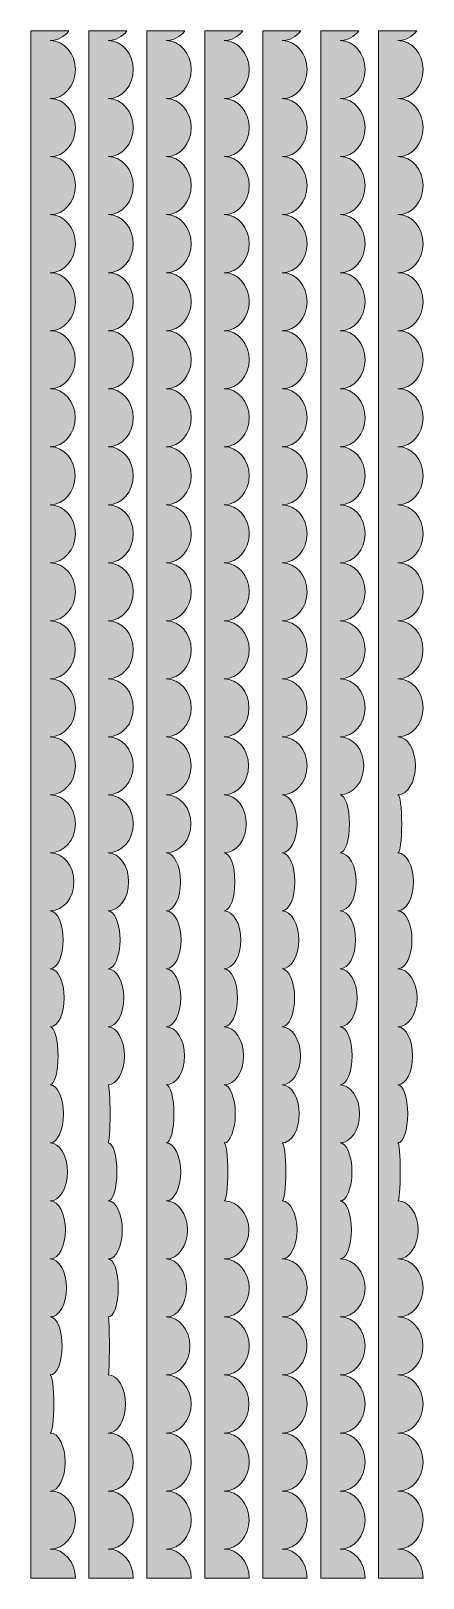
# Model space of a CAD drawing. Header units: inches. Extents: x 15 to 435, y 15 to 415.
# Drawn here: x 220 to 321.5, y 15 to 415 of the extents above; entities that cross this region are included whole.
import ezdxf

# ---------------------------------------------------------------- set-up
doc = ezdxf.new("R2010")
doc.units = ezdxf.units.IN
doc.header["$MEASUREMENT"] = 0
doc.layers.add('Layer 1', color=7, linetype='Continuous')

# ---------------------------------------------------------------- blocks, each defined once
blk = doc.blocks.new('block 2')
at = {"layer": 'Layer 1', "true_color": 0xf15f61}
h = blk.add_hatch(color=13, dxfattribs=at)
h.dxf.hatch_style = 2
edge = h.paths.add_edge_path()
edge.add_spline(control_points=[(229.84, 415), (229.84, 415), (220, 415), (220, 415), (220, 415), (220, 15), (220, 15), (220, 15), (231.5, 15), (231.5, 15), (231.5, 19.14), (228.59, 22.5), (225, 22.5), (228.59, 22.5), (231.5, 25.86), (231.5, 30), (231.5, 34.14), (228.59, 37.5), (225, 37.5), (227.14, 37.5), (228.88, 40.86), (228.88, 45), (228.88, 49.14), (227.14, 52.5), (225, 52.5), (225.52, 52.5), (225.94, 55.86), (225.94, 60), (225.94, 64.14), (225.52, 67.5), (225, 67.5), (226.71, 67.5), (228.09, 70.86), (228.09, 75), (228.09, 79.14), (226.71, 82.5), (225, 82.5), (227.32, 82.5), (229.21, 85.86), (229.21, 90), (229.21, 94.14), (227.32, 97.5), (225, 97.5), (227.18, 97.5), (228.94, 100.86), (228.94, 105), (228.94, 109.14), (227.18, 112.5), (225, 112.5), (227.47, 112.5), (229.47, 115.86), (229.47, 120), (229.47, 124.14), (227.47, 127.5), (225, 127.5), (226.9, 127.5), (228.44, 130.86), (228.44, 135), (228.44, 139.14), (226.9, 142.5), (225, 142.5), (226.12, 142.5), (227.03, 145.86), (227.03, 150), (227.03, 154.14), (226.12, 157.5), (225, 157.5), (227, 157.5), (228.62, 160.86), (228.62, 165), (228.62, 169.14), (227, 172.5), (225, 172.5), (226.85, 172.5), (228.35, 175.86), (228.35, 180), (228.35, 184.14), (226.85, 187.5), (225, 187.5), (228.39, 187.5), (231.15, 190.86), (231.15, 195), (231.15, 199.14), (228.39, 202.5), (225, 202.5), (228.59, 202.5), (231.5, 205.86), (231.5, 210), (231.5, 214.14), (228.59, 217.5), (225, 217.5), (228.59, 217.5), (231.5, 220.86), (231.5, 225), (231.5, 229.14), (228.59, 232.5), (225, 232.5), (228.59, 232.5), (231.5, 235.86), (231.5, 240), (231.5, 244.14), (228.59, 247.5), (225, 247.5), (228.57, 247.5), (231.47, 250.86), (231.47, 255), (231.47, 259.14), (228.57, 262.5), (225, 262.5), (228.59, 262.5), (231.5, 265.86), (231.5, 270), (231.5, 274.14), (228.59, 277.5), (225, 277.5), (228.59, 277.5), (231.5, 280.86), (231.5, 285), (231.5, 289.14), (228.59, 292.5), (225, 292.5), (228.56, 292.5), (231.44, 295.86), (231.44, 300), (231.44, 304.14), (228.56, 307.5), (225, 307.5), (228.57, 307.5), (231.47, 310.86), (231.47, 315), (231.47, 319.14), (228.57, 322.5), (225, 322.5), (228.57, 322.5), (231.47, 325.86), (231.47, 330), (231.47, 334.14), (228.57, 337.5), (225, 337.5), (228.59, 337.5), (231.5, 340.86), (231.5, 345), (231.5, 349.14), (228.59, 352.5), (225, 352.5), (228.59, 352.5), (231.5, 355.86), (231.5, 360), (231.5, 364.14), (228.59, 367.5), (225, 367.5), (228.59, 367.5), (231.5, 370.86), (231.5, 375), (231.5, 379.14), (228.59, 382.5), (225, 382.5), (228.59, 382.5), (231.5, 385.86), (231.5, 390), (231.5, 394.14), (228.59, 397.5), (225, 397.5), (228.59, 397.5), (231.5, 400.86), (231.5, 405), (231.5, 409.14), (228.59, 412.5), (225, 412.5), (226.93, 412.5), (228.65, 413.47), (229.84, 415)], knot_values=[0, 0, 0, 0, 1, 1, 1, 2, 2, 2, 3, 3, 3, 4, 4, 4, 5, 5, 5, 6, 6, 6, 7, 7, 7, 8, 8, 8, 9, 9, 9, 10, 10, 10, 11, 11, 11, 12, 12, 12, 13, 13, 13, 14, 14, 14, 15, 15, 15, 16, 16, 16, 17, 17, 17, 18, 18, 18, 19, 19, 19, 20, 20, 20, 21, 21, 21, 22, 22, 22, 23, 23, 23, 24, 24, 24, 25, 25, 25, 26, 26, 26, 27, 27, 27, 28, 28, 28, 29, 29, 29, 30, 30, 30, 31, 31, 31, 32, 32, 32, 33, 33, 33, 34, 34, 34, 35, 35, 35, 36, 36, 36, 37, 37, 37, 38, 38, 38, 39, 39, 39, 40, 40, 40, 41, 41, 41, 42, 42, 42, 43, 43, 43, 44, 44, 44, 45, 45, 45, 46, 46, 46, 47, 47, 47, 48, 48, 48, 49, 49, 49, 50, 50, 50, 51, 51, 51, 52, 52, 52, 53, 53, 53, 54, 54, 54, 55, 55, 55, 56, 56, 56, 57, 57, 57, 57], degree=3, periodic=1)
h = blk.add_hatch(color=13, dxfattribs=at)
h.dxf.hatch_style = 2
edge = h.paths.add_edge_path()
edge.add_spline(control_points=[(244.84, 415), (244.84, 415), (235, 415), (235, 415), (235, 415), (235, 15), (235, 15), (235, 15), (246.5, 15), (246.5, 15), (246.5, 19.14), (243.59, 22.5), (240, 22.5), (243.59, 22.5), (246.5, 25.86), (246.5, 30), (246.5, 34.14), (243.59, 37.5), (240, 37.5), (243.59, 37.5), (246.5, 40.86), (246.5, 45), (246.5, 49.14), (243.59, 52.5), (240, 52.5), (242.47, 52.5), (244.47, 55.86), (244.47, 60), (244.47, 64.14), (242.47, 67.5), (240, 67.5), (240.18, 67.5), (240.32, 70.86), (240.32, 75), (240.32, 79.14), (240.18, 82.5), (240, 82.5), (241.45, 82.5), (242.62, 85.86), (242.62, 90), (242.62, 94.14), (241.45, 97.5), (240, 97.5), (242.01, 97.5), (243.65, 100.86), (243.65, 105), (243.65, 109.14), (242.01, 112.5), (240, 112.5), (241.25, 112.5), (242.26, 115.86), (242.26, 120), (242.26, 124.14), (241.25, 127.5), (240, 127.5), (240.28, 127.5), (240.5, 130.86), (240.5, 135), (240.5, 139.14), (240.28, 142.5), (240, 142.5), (242.31, 142.5), (244.18, 145.86), (244.18, 150), (244.18, 154.14), (242.31, 157.5), (240, 157.5), (242.23, 157.5), (244.03, 160.86), (244.03, 165), (244.03, 169.14), (242.23, 172.5), (240, 172.5), (241.69, 172.5), (243.06, 175.86), (243.06, 180), (243.06, 184.14), (241.69, 187.5), (240, 187.5), (242.92, 187.5), (245.29, 190.86), (245.29, 195), (245.29, 199.14), (242.92, 202.5), (240, 202.5), (243.59, 202.5), (246.5, 205.86), (246.5, 210), (246.5, 214.14), (243.59, 217.5), (240, 217.5), (243.57, 217.5), (246.47, 220.86), (246.47, 225), (246.47, 229.14), (243.57, 232.5), (240, 232.5), (243.59, 232.5), (246.5, 235.86), (246.5, 240), (246.5, 244.14), (243.59, 247.5), (240, 247.5), (243.59, 247.5), (246.5, 250.86), (246.5, 255), (246.5, 259.14), (243.59, 262.5), (240, 262.5), (243.59, 262.5), (246.5, 265.86), (246.5, 270), (246.5, 274.14), (243.59, 277.5), (240, 277.5), (243.59, 277.5), (246.5, 280.86), (246.5, 285), (246.5, 289.14), (243.59, 292.5), (240, 292.5), (243.59, 292.5), (246.5, 295.86), (246.5, 300), (246.5, 304.14), (243.59, 307.5), (240, 307.5), (243.59, 307.5), (246.5, 310.86), (246.5, 315), (246.5, 319.14), (243.59, 322.5), (240, 322.5), (243.59, 322.5), (246.5, 325.86), (246.5, 330), (246.5, 334.14), (243.59, 337.5), (240, 337.5), (243.59, 337.5), (246.5, 340.86), (246.5, 345), (246.5, 349.14), (243.59, 352.5), (240, 352.5), (243.59, 352.5), (246.5, 355.86), (246.5, 360), (246.5, 364.14), (243.59, 367.5), (240, 367.5), (243.59, 367.5), (246.5, 370.86), (246.5, 375), (246.5, 379.14), (243.59, 382.5), (240, 382.5), (243.59, 382.5), (246.5, 385.86), (246.5, 390), (246.5, 394.14), (243.59, 397.5), (240, 397.5), (243.59, 397.5), (246.5, 400.86), (246.5, 405), (246.5, 409.14), (243.59, 412.5), (240, 412.5), (241.93, 412.5), (243.65, 413.47), (244.84, 415)], knot_values=[0, 0, 0, 0, 1, 1, 1, 2, 2, 2, 3, 3, 3, 4, 4, 4, 5, 5, 5, 6, 6, 6, 7, 7, 7, 8, 8, 8, 9, 9, 9, 10, 10, 10, 11, 11, 11, 12, 12, 12, 13, 13, 13, 14, 14, 14, 15, 15, 15, 16, 16, 16, 17, 17, 17, 18, 18, 18, 19, 19, 19, 20, 20, 20, 21, 21, 21, 22, 22, 22, 23, 23, 23, 24, 24, 24, 25, 25, 25, 26, 26, 26, 27, 27, 27, 28, 28, 28, 29, 29, 29, 30, 30, 30, 31, 31, 31, 32, 32, 32, 33, 33, 33, 34, 34, 34, 35, 35, 35, 36, 36, 36, 37, 37, 37, 38, 38, 38, 39, 39, 39, 40, 40, 40, 41, 41, 41, 42, 42, 42, 43, 43, 43, 44, 44, 44, 45, 45, 45, 46, 46, 46, 47, 47, 47, 48, 48, 48, 49, 49, 49, 50, 50, 50, 51, 51, 51, 52, 52, 52, 53, 53, 53, 54, 54, 54, 55, 55, 55, 56, 56, 56, 57, 57, 57, 57], degree=3, periodic=1)
h = blk.add_hatch(color=13, dxfattribs=at)
h.dxf.hatch_style = 2
edge = h.paths.add_edge_path()
edge.add_spline(control_points=[(259.84, 415), (259.84, 415), (250, 415), (250, 415), (250, 415), (250, 15), (250, 15), (250, 15), (261.5, 15), (261.5, 15), (261.5, 19.14), (258.59, 22.5), (255, 22.5), (255, 22.5), (255, 22.5), (255, 22.5), (258.59, 22.5), (261.5, 25.86), (261.5, 30), (261.5, 34.14), (258.59, 37.5), (255, 37.5), (258.59, 37.5), (261.5, 40.86), (261.5, 45), (261.5, 49.14), (258.59, 52.5), (255, 52.5), (258.59, 52.5), (261.5, 55.86), (261.5, 60), (261.5, 64.14), (258.59, 67.5), (255, 67.5), (258.39, 67.5), (261.15, 70.86), (261.15, 75), (261.15, 79.14), (258.39, 82.5), (255, 82.5), (257.91, 82.5), (260.26, 85.86), (260.26, 90), (260.26, 94.14), (257.91, 97.5), (255, 97.5), (258.05, 97.5), (260.53, 100.86), (260.53, 105), (260.53, 109.14), (258.05, 112.5), (255, 112.5), (257.08, 112.5), (258.76, 115.86), (258.76, 120), (258.76, 124.14), (257.08, 127.5), (255, 127.5), (256.12, 127.5), (257.03, 130.86), (257.03, 135), (257.03, 139.14), (256.12, 142.5), (255, 142.5), (257.65, 142.5), (259.79, 145.86), (259.79, 150), (259.79, 154.14), (257.65, 157.5), (255, 157.5), (257.08, 157.5), (258.76, 160.86), (258.76, 165), (258.76, 169.14), (257.08, 172.5), (255, 172.5), (257.14, 172.5), (258.88, 175.86), (258.88, 180), (258.88, 184.14), (257.14, 187.5), (255, 187.5), (257.05, 187.5), (258.71, 190.86), (258.71, 195), (258.71, 199.14), (257.05, 202.5), (255, 202.5), (258.54, 202.5), (261.41, 205.86), (261.41, 210), (261.41, 214.14), (258.54, 217.5), (255, 217.5), (258.56, 217.5), (261.44, 220.86), (261.44, 225), (261.44, 229.14), (258.56, 232.5), (255, 232.5), (258.59, 232.5), (261.5, 235.86), (261.5, 240), (261.5, 244.14), (258.59, 247.5), (255, 247.5), (258.59, 247.5), (261.5, 250.86), (261.5, 255), (261.5, 259.14), (258.59, 262.5), (255, 262.5), (258.59, 262.5), (261.5, 265.86), (261.5, 270), (261.5, 274.14), (258.59, 277.5), (255, 277.5), (258.59, 277.5), (261.5, 280.86), (261.5, 285), (261.5, 289.14), (258.59, 292.5), (255, 292.5), (258.59, 292.5), (261.5, 295.86), (261.5, 300), (261.5, 304.14), (258.59, 307.5), (255, 307.5), (258.59, 307.5), (261.5, 310.86), (261.5, 315), (261.5, 319.14), (258.59, 322.5), (255, 322.5), (258.59, 322.5), (261.5, 325.86), (261.5, 330), (261.5, 334.14), (258.59, 337.5), (255, 337.5), (258.59, 337.5), (261.5, 340.86), (261.5, 345), (261.5, 349.14), (258.59, 352.5), (255, 352.5), (258.59, 352.5), (261.5, 355.86), (261.5, 360), (261.5, 364.14), (258.59, 367.5), (255, 367.5), (258.59, 367.5), (261.5, 370.86), (261.5, 375), (261.5, 379.14), (258.59, 382.5), (255, 382.5), (258.59, 382.5), (261.5, 385.86), (261.5, 390), (261.5, 394.14), (258.59, 397.5), (255, 397.5), (258.59, 397.5), (261.5, 400.86), (261.5, 405), (261.5, 409.14), (258.59, 412.5), (255, 412.5), (256.93, 412.5), (258.65, 413.47), (259.84, 415)], knot_values=[0, 0, 0, 0, 1, 1, 1, 2, 2, 2, 3, 3, 3, 4, 4, 4, 5, 5, 5, 6, 6, 6, 7, 7, 7, 8, 8, 8, 9, 9, 9, 10, 10, 10, 11, 11, 11, 12, 12, 12, 13, 13, 13, 14, 14, 14, 15, 15, 15, 16, 16, 16, 17, 17, 17, 18, 18, 18, 19, 19, 19, 20, 20, 20, 21, 21, 21, 22, 22, 22, 23, 23, 23, 24, 24, 24, 25, 25, 25, 26, 26, 26, 27, 27, 27, 28, 28, 28, 29, 29, 29, 30, 30, 30, 31, 31, 31, 32, 32, 32, 33, 33, 33, 34, 34, 34, 35, 35, 35, 36, 36, 36, 37, 37, 37, 38, 38, 38, 39, 39, 39, 40, 40, 40, 41, 41, 41, 42, 42, 42, 43, 43, 43, 44, 44, 44, 45, 45, 45, 46, 46, 46, 47, 47, 47, 48, 48, 48, 49, 49, 49, 50, 50, 50, 51, 51, 51, 52, 52, 52, 53, 53, 53, 54, 54, 54, 55, 55, 55, 56, 56, 56, 57, 57, 57, 58, 58, 58, 58], degree=3, periodic=1)
h = blk.add_hatch(color=13, dxfattribs=at)
h.dxf.hatch_style = 2
edge = h.paths.add_edge_path()
edge.add_spline(control_points=[(274.84, 415), (274.84, 415), (265, 415), (265, 415), (265, 415), (265, 15), (265, 15), (265, 15), (276.5, 15), (276.5, 15), (276.5, 19.14), (273.59, 22.5), (270, 22.5), (273.57, 22.5), (276.47, 25.86), (276.47, 30), (276.47, 34.14), (273.57, 37.5), (270, 37.5), (273.59, 37.5), (276.5, 40.86), (276.5, 45), (276.5, 49.14), (273.59, 52.5), (270, 52.5), (273.56, 52.5), (276.44, 55.86), (276.44, 60), (276.44, 64.14), (273.56, 67.5), (270, 67.5), (273.59, 67.5), (276.5, 70.86), (276.5, 75), (276.5, 79.14), (273.59, 82.5), (270, 82.5), (273.59, 82.5), (276.5, 85.86), (276.5, 90), (276.5, 94.14), (273.59, 97.5), (270, 97.5), (273.54, 97.5), (276.41, 100.86), (276.41, 105), (276.41, 109.14), (273.54, 112.5), (270, 112.5), (270.54, 112.5), (270.97, 115.86), (270.97, 120), (270.97, 124.14), (270.54, 127.5), (270, 127.5), (271.59, 127.5), (272.88, 130.86), (272.88, 135), (272.88, 139.14), (271.59, 142.5), (270, 142.5), (272.79, 142.5), (275.06, 145.86), (275.06, 150), (275.06, 154.14), (272.79, 157.5), (270, 157.5), (271.9, 157.5), (273.44, 160.86), (273.44, 165), (273.44, 169.14), (271.9, 172.5), (270, 172.5), (272.4, 172.5), (274.35, 175.86), (274.35, 180), (274.35, 184.14), (272.4, 187.5), (270, 187.5), (271.54, 187.5), (272.79, 190.86), (272.79, 195), (272.79, 199.14), (271.54, 202.5), (270, 202.5), (273.15, 202.5), (275.71, 205.86), (275.71, 210), (275.71, 214.14), (273.15, 217.5), (270, 217.5), (273.49, 217.5), (276.32, 220.86), (276.32, 225), (276.32, 229.14), (273.49, 232.5), (270, 232.5), (273.56, 232.5), (276.44, 235.86), (276.44, 240), (276.44, 244.14), (273.56, 247.5), (270, 247.5), (273.59, 247.5), (276.5, 250.86), (276.5, 255), (276.5, 259.14), (273.59, 262.5), (270, 262.5), (273.59, 262.5), (276.5, 265.86), (276.5, 270), (276.5, 274.14), (273.59, 277.5), (270, 277.5), (273.59, 277.5), (276.5, 280.86), (276.5, 285), (276.5, 289.14), (273.59, 292.5), (270, 292.5), (273.59, 292.5), (276.5, 295.86), (276.5, 300), (276.5, 304.14), (273.59, 307.5), (270, 307.5), (273.59, 307.5), (276.5, 310.86), (276.5, 315), (276.5, 319.14), (273.59, 322.5), (270, 322.5), (273.59, 322.5), (276.5, 325.86), (276.5, 330), (276.5, 334.14), (273.59, 337.5), (270, 337.5), (273.59, 337.5), (276.5, 340.86), (276.5, 345), (276.5, 349.14), (273.59, 352.5), (270, 352.5), (273.59, 352.5), (276.5, 355.86), (276.5, 360), (276.5, 364.14), (273.59, 367.5), (270, 367.5), (273.59, 367.5), (276.5, 370.86), (276.5, 375), (276.5, 379.14), (273.59, 382.5), (270, 382.5), (273.59, 382.5), (276.5, 385.86), (276.5, 390), (276.5, 394.14), (273.59, 397.5), (270, 397.5), (273.59, 397.5), (276.5, 400.86), (276.5, 405), (276.5, 409.14), (273.59, 412.5), (270, 412.5), (271.93, 412.5), (273.65, 413.47), (274.84, 415)], knot_values=[0, 0, 0, 0, 1, 1, 1, 2, 2, 2, 3, 3, 3, 4, 4, 4, 5, 5, 5, 6, 6, 6, 7, 7, 7, 8, 8, 8, 9, 9, 9, 10, 10, 10, 11, 11, 11, 12, 12, 12, 13, 13, 13, 14, 14, 14, 15, 15, 15, 16, 16, 16, 17, 17, 17, 18, 18, 18, 19, 19, 19, 20, 20, 20, 21, 21, 21, 22, 22, 22, 23, 23, 23, 24, 24, 24, 25, 25, 25, 26, 26, 26, 27, 27, 27, 28, 28, 28, 29, 29, 29, 30, 30, 30, 31, 31, 31, 32, 32, 32, 33, 33, 33, 34, 34, 34, 35, 35, 35, 36, 36, 36, 37, 37, 37, 38, 38, 38, 39, 39, 39, 40, 40, 40, 41, 41, 41, 42, 42, 42, 43, 43, 43, 44, 44, 44, 45, 45, 45, 46, 46, 46, 47, 47, 47, 48, 48, 48, 49, 49, 49, 50, 50, 50, 51, 51, 51, 52, 52, 52, 53, 53, 53, 54, 54, 54, 55, 55, 55, 56, 56, 56, 57, 57, 57, 57], degree=3, periodic=1)
h = blk.add_hatch(color=13, dxfattribs=at)
h.dxf.hatch_style = 2
edge = h.paths.add_edge_path()
edge.add_spline(control_points=[(289.84, 415), (289.84, 415), (280, 415), (280, 415), (280, 415), (280, 15), (280, 15), (280, 15), (291.5, 15), (291.5, 15), (291.5, 19.14), (288.59, 22.5), (285, 22.5), (288.59, 22.5), (291.5, 25.86), (291.5, 30), (291.5, 34.14), (288.59, 37.5), (285, 37.5), (288.59, 37.5), (291.5, 40.86), (291.5, 45), (291.5, 49.14), (288.59, 52.5), (285, 52.5), (288.59, 52.5), (291.5, 55.86), (291.5, 60), (291.5, 64.14), (288.59, 67.5), (285, 67.5), (288.56, 67.5), (291.44, 70.86), (291.44, 75), (291.44, 79.14), (288.56, 82.5), (285, 82.5), (288.59, 82.5), (291.5, 85.86), (291.5, 90), (291.5, 94.14), (288.59, 97.5), (285, 97.5), (287.14, 97.5), (288.88, 100.86), (288.88, 105), (288.88, 109.14), (287.14, 112.5), (285, 112.5), (285.54, 112.5), (285.97, 115.86), (285.97, 120), (285.97, 124.14), (285.54, 127.5), (285, 127.5), (287.47, 127.5), (289.47, 130.86), (289.47, 135), (289.47, 139.14), (287.47, 142.5), (285, 142.5), (287.63, 142.5), (289.76, 145.86), (289.76, 150), (289.76, 154.14), (287.63, 157.5), (285, 157.5), (286.8, 157.5), (288.26, 160.86), (288.26, 165), (288.26, 169.14), (286.8, 172.5), (285, 172.5), (287.4, 172.5), (289.35, 175.86), (289.35, 180), (289.35, 184.14), (287.4, 187.5), (285, 187.5), (286.84, 187.5), (288.32, 190.86), (288.32, 195), (288.32, 199.14), (286.84, 202.5), (285, 202.5), (287.14, 202.5), (288.88, 205.86), (288.88, 210), (288.88, 214.14), (287.14, 217.5), (285, 217.5), (288.59, 217.5), (291.5, 220.86), (291.5, 225), (291.5, 229.14), (288.59, 232.5), (285, 232.5), (288.56, 232.5), (291.44, 235.86), (291.44, 240), (291.44, 244.14), (288.56, 247.5), (285, 247.5), (288.59, 247.5), (291.5, 250.86), (291.5, 255), (291.5, 259.14), (288.59, 262.5), (285, 262.5), (288.59, 262.5), (291.5, 265.86), (291.5, 270), (291.5, 274.14), (288.59, 277.5), (285, 277.5), (288.59, 277.5), (291.5, 280.86), (291.5, 285), (291.5, 289.14), (288.59, 292.5), (285, 292.5), (288.59, 292.5), (291.5, 295.86), (291.5, 300), (291.5, 304.14), (288.59, 307.5), (285, 307.5), (288.59, 307.5), (291.5, 310.86), (291.5, 315), (291.5, 319.14), (288.59, 322.5), (285, 322.5), (288.59, 322.5), (291.5, 325.86), (291.5, 330), (291.5, 334.14), (288.59, 337.5), (285, 337.5), (288.59, 337.5), (291.5, 340.86), (291.5, 345), (291.5, 349.14), (288.59, 352.5), (285, 352.5), (288.59, 352.5), (291.5, 355.86), (291.5, 360), (291.5, 364.14), (288.59, 367.5), (285, 367.5), (288.59, 367.5), (291.5, 370.86), (291.5, 375), (291.5, 379.14), (288.59, 382.5), (285, 382.5), (288.59, 382.5), (291.5, 385.86), (291.5, 390), (291.5, 394.14), (288.59, 397.5), (285, 397.5), (288.59, 397.5), (291.5, 400.86), (291.5, 405), (291.5, 409.14), (288.59, 412.5), (285, 412.5), (286.93, 412.5), (288.65, 413.47), (289.84, 415)], knot_values=[0, 0, 0, 0, 1, 1, 1, 2, 2, 2, 3, 3, 3, 4, 4, 4, 5, 5, 5, 6, 6, 6, 7, 7, 7, 8, 8, 8, 9, 9, 9, 10, 10, 10, 11, 11, 11, 12, 12, 12, 13, 13, 13, 14, 14, 14, 15, 15, 15, 16, 16, 16, 17, 17, 17, 18, 18, 18, 19, 19, 19, 20, 20, 20, 21, 21, 21, 22, 22, 22, 23, 23, 23, 24, 24, 24, 25, 25, 25, 26, 26, 26, 27, 27, 27, 28, 28, 28, 29, 29, 29, 30, 30, 30, 31, 31, 31, 32, 32, 32, 33, 33, 33, 34, 34, 34, 35, 35, 35, 36, 36, 36, 37, 37, 37, 38, 38, 38, 39, 39, 39, 40, 40, 40, 41, 41, 41, 42, 42, 42, 43, 43, 43, 44, 44, 44, 45, 45, 45, 46, 46, 46, 47, 47, 47, 48, 48, 48, 49, 49, 49, 50, 50, 50, 51, 51, 51, 52, 52, 52, 53, 53, 53, 54, 54, 54, 55, 55, 55, 56, 56, 56, 57, 57, 57, 57], degree=3, periodic=1)
h = blk.add_hatch(color=13, dxfattribs=at)
h.dxf.hatch_style = 2
edge = h.paths.add_edge_path()
edge.add_spline(control_points=[(304.84, 415), (304.84, 415), (295, 415), (295, 415), (295, 415), (295, 15), (295, 15), (295, 15), (306.5, 15), (306.5, 15), (306.5, 19.14), (303.59, 22.5), (300, 22.5), (303.59, 22.5), (306.5, 25.86), (306.5, 30), (306.5, 34.14), (303.59, 37.5), (300, 37.5), (303.59, 37.5), (306.5, 40.86), (306.5, 45), (306.5, 49.14), (303.59, 52.5), (300, 52.5), (303.59, 52.5), (306.5, 55.86), (306.5, 60), (306.5, 64.14), (303.59, 67.5), (300, 67.5), (303.59, 67.5), (306.5, 70.86), (306.5, 75), (306.5, 79.14), (303.59, 82.5), (300, 82.5), (303.59, 82.5), (306.5, 85.86), (306.5, 90), (306.5, 94.14), (303.59, 97.5), (300, 97.5), (301.62, 97.5), (302.94, 100.86), (302.94, 105), (302.94, 109.14), (301.62, 112.5), (300, 112.5), (301.71, 112.5), (303.09, 115.86), (303.09, 120), (303.09, 124.14), (301.71, 127.5), (300, 127.5), (302.79, 127.5), (305.06, 130.86), (305.06, 135), (305.06, 139.14), (302.79, 142.5), (300, 142.5), (301.74, 142.5), (303.15, 145.86), (303.15, 150), (303.15, 154.14), (301.74, 157.5), (300, 157.5), (302.45, 157.5), (304.44, 160.86), (304.44, 165), (304.44, 169.14), (302.45, 172.5), (300, 172.5), (302.23, 172.5), (304.03, 175.86), (304.03, 180), (304.03, 184.14), (302.23, 187.5), (300, 187.5), (302.31, 187.5), (304.18, 190.86), (304.18, 195), (304.18, 199.14), (302.31, 202.5), (300, 202.5), (301.35, 202.5), (302.44, 205.86), (302.44, 210), (302.44, 214.14), (301.35, 217.5), (300, 217.5), (303.39, 217.5), (306.15, 220.86), (306.15, 225), (306.15, 229.14), (303.39, 232.5), (300, 232.5), (303.59, 232.5), (306.5, 235.86), (306.5, 240), (306.5, 244.14), (303.59, 247.5), (300, 247.5), (303.57, 247.5), (306.47, 250.86), (306.47, 255), (306.47, 259.14), (303.57, 262.5), (300, 262.5), (303.59, 262.5), (306.5, 265.86), (306.5, 270), (306.5, 274.14), (303.59, 277.5), (300, 277.5), (303.59, 277.5), (306.5, 280.86), (306.5, 285), (306.5, 289.14), (303.59, 292.5), (300, 292.5), (303.59, 292.5), (306.5, 295.86), (306.5, 300), (306.5, 304.14), (303.59, 307.5), (300, 307.5), (303.59, 307.5), (306.5, 310.86), (306.5, 315), (306.5, 319.14), (303.59, 322.5), (300, 322.5), (303.59, 322.5), (306.5, 325.86), (306.5, 330), (306.5, 334.14), (303.59, 337.5), (300, 337.5), (303.59, 337.5), (306.5, 340.86), (306.5, 345), (306.5, 349.14), (303.59, 352.5), (300, 352.5), (303.59, 352.5), (306.5, 355.86), (306.5, 360), (306.5, 364.14), (303.59, 367.5), (300, 367.5), (303.59, 367.5), (306.5, 370.86), (306.5, 375), (306.5, 379.14), (303.59, 382.5), (300, 382.5), (303.59, 382.5), (306.5, 385.86), (306.5, 390), (306.5, 394.14), (303.59, 397.5), (300, 397.5), (303.59, 397.5), (306.5, 400.86), (306.5, 405), (306.5, 409.14), (303.59, 412.5), (300, 412.5), (301.93, 412.5), (303.65, 413.47), (304.84, 415)], knot_values=[0, 0, 0, 0, 1, 1, 1, 2, 2, 2, 3, 3, 3, 4, 4, 4, 5, 5, 5, 6, 6, 6, 7, 7, 7, 8, 8, 8, 9, 9, 9, 10, 10, 10, 11, 11, 11, 12, 12, 12, 13, 13, 13, 14, 14, 14, 15, 15, 15, 16, 16, 16, 17, 17, 17, 18, 18, 18, 19, 19, 19, 20, 20, 20, 21, 21, 21, 22, 22, 22, 23, 23, 23, 24, 24, 24, 25, 25, 25, 26, 26, 26, 27, 27, 27, 28, 28, 28, 29, 29, 29, 30, 30, 30, 31, 31, 31, 32, 32, 32, 33, 33, 33, 34, 34, 34, 35, 35, 35, 36, 36, 36, 37, 37, 37, 38, 38, 38, 39, 39, 39, 40, 40, 40, 41, 41, 41, 42, 42, 42, 43, 43, 43, 44, 44, 44, 45, 45, 45, 46, 46, 46, 47, 47, 47, 48, 48, 48, 49, 49, 49, 50, 50, 50, 51, 51, 51, 52, 52, 52, 53, 53, 53, 54, 54, 54, 55, 55, 55, 56, 56, 56, 57, 57, 57, 57], degree=3, periodic=1)
h = blk.add_hatch(color=13, dxfattribs=at)
h.dxf.hatch_style = 2
edge = h.paths.add_edge_path()
edge.add_spline(control_points=[(319.84, 415), (319.84, 415), (310, 415), (310, 415), (310, 415), (310, 15), (310, 15), (310, 15), (321.5, 15), (321.5, 15), (321.5, 19.14), (318.59, 22.5), (315, 22.5), (318.59, 22.5), (321.5, 25.86), (321.5, 30), (321.5, 34.14), (318.59, 37.5), (315, 37.5), (318.59, 37.5), (321.5, 40.86), (321.5, 45), (321.5, 49.14), (318.59, 52.5), (315, 52.5), (318.59, 52.5), (321.5, 55.86), (321.5, 60), (321.5, 64.14), (318.59, 67.5), (315, 67.5), (318.57, 67.5), (321.47, 70.86), (321.47, 75), (321.47, 79.14), (318.57, 82.5), (315, 82.5), (318.59, 82.5), (321.5, 85.86), (321.5, 90), (321.5, 94.14), (318.59, 97.5), (315, 97.5), (317.89, 97.5), (320.24, 100.86), (320.24, 105), (320.24, 109.14), (317.89, 112.5), (315, 112.5), (315.32, 112.5), (315.59, 115.86), (315.59, 120), (315.59, 124.14), (315.32, 127.5), (315, 127.5), (316.4, 127.5), (317.53, 130.86), (317.53, 135), (317.53, 139.14), (316.4, 142.5), (315, 142.5), (317.08, 142.5), (318.76, 145.86), (318.76, 150), (318.76, 154.14), (317.08, 157.5), (315, 157.5), (317.73, 157.5), (319.94, 160.86), (319.94, 165), (319.94, 169.14), (317.73, 172.5), (315, 172.5), (317, 172.5), (318.62, 175.86), (318.62, 180), (318.62, 184.14), (317, 187.5), (315, 187.5), (317.21, 187.5), (319, 190.86), (319, 195), (319, 199.14), (317.21, 202.5), (315, 202.5), (315.54, 202.5), (315.97, 205.86), (315.97, 210), (315.97, 214.14), (315.54, 217.5), (315, 217.5), (317.49, 217.5), (319.5, 220.86), (319.5, 225), (319.5, 229.14), (317.49, 232.5), (315, 232.5), (318.59, 232.5), (321.5, 235.86), (321.5, 240), (321.5, 244.14), (318.59, 247.5), (315, 247.5), (318.57, 247.5), (321.47, 250.86), (321.47, 255), (321.47, 259.14), (318.57, 262.5), (315, 262.5), (318.59, 262.5), (321.5, 265.86), (321.5, 270), (321.5, 274.14), (318.59, 277.5), (315, 277.5), (318.59, 277.5), (321.5, 280.86), (321.5, 285), (321.5, 289.14), (318.59, 292.5), (315, 292.5), (318.59, 292.5), (321.5, 295.86), (321.5, 300), (321.5, 304.14), (318.59, 307.5), (315, 307.5), (318.59, 307.5), (321.5, 310.86), (321.5, 315), (321.5, 319.14), (318.59, 322.5), (315, 322.5), (318.59, 322.5), (321.5, 325.86), (321.5, 330), (321.5, 334.14), (318.59, 337.5), (315, 337.5), (318.59, 337.5), (321.5, 340.86), (321.5, 345), (321.5, 349.14), (318.59, 352.5), (315, 352.5), (318.59, 352.5), (321.5, 355.86), (321.5, 360), (321.5, 364.14), (318.59, 367.5), (315, 367.5), (318.59, 367.5), (321.5, 370.86), (321.5, 375), (321.5, 379.14), (318.59, 382.5), (315, 382.5), (318.59, 382.5), (321.5, 385.86), (321.5, 390), (321.5, 394.14), (318.59, 397.5), (315, 397.5), (318.59, 397.5), (321.5, 400.86), (321.5, 405), (321.5, 409.14), (318.59, 412.5), (315, 412.5), (316.93, 412.5), (318.65, 413.47), (319.84, 415)], knot_values=[0, 0, 0, 0, 1, 1, 1, 2, 2, 2, 3, 3, 3, 4, 4, 4, 5, 5, 5, 6, 6, 6, 7, 7, 7, 8, 8, 8, 9, 9, 9, 10, 10, 10, 11, 11, 11, 12, 12, 12, 13, 13, 13, 14, 14, 14, 15, 15, 15, 16, 16, 16, 17, 17, 17, 18, 18, 18, 19, 19, 19, 20, 20, 20, 21, 21, 21, 22, 22, 22, 23, 23, 23, 24, 24, 24, 25, 25, 25, 26, 26, 26, 27, 27, 27, 28, 28, 28, 29, 29, 29, 30, 30, 30, 31, 31, 31, 32, 32, 32, 33, 33, 33, 34, 34, 34, 35, 35, 35, 36, 36, 36, 37, 37, 37, 38, 38, 38, 39, 39, 39, 40, 40, 40, 41, 41, 41, 42, 42, 42, 43, 43, 43, 44, 44, 44, 45, 45, 45, 46, 46, 46, 47, 47, 47, 48, 48, 48, 49, 49, 49, 50, 50, 50, 51, 51, 51, 52, 52, 52, 53, 53, 53, 54, 54, 54, 55, 55, 55, 56, 56, 56, 57, 57, 57, 57], degree=3, periodic=1)
at = {"layer": 'Layer 1', "lineweight": 0}
for points, knots in [([(229.84, 415), (229.84, 415), (220, 415), (220, 415), (220, 415), (220, 15), (220, 15), (220, 15), (231.5, 15), (231.5, 15), (231.5, 19.14), (228.59, 22.5), (225, 22.5), (228.59, 22.5), (231.5, 25.86), (231.5, 30), (231.5, 34.14), (228.59, 37.5), (225, 37.5), (227.14, 37.5), (228.88, 40.86), (228.88, 45), (228.88, 49.14), (227.14, 52.5), (225, 52.5), (225.52, 52.5), (225.94, 55.86), (225.94, 60), (225.94, 64.14), (225.52, 67.5), (225, 67.5), (226.71, 67.5), (228.09, 70.86), (228.09, 75), (228.09, 79.14), (226.71, 82.5), (225, 82.5), (227.32, 82.5), (229.21, 85.86), (229.21, 90), (229.21, 94.14), (227.32, 97.5), (225, 97.5), (227.18, 97.5), (228.94, 100.86), (228.94, 105), (228.94, 109.14), (227.18, 112.5), (225, 112.5), (227.47, 112.5), (229.47, 115.86), (229.47, 120), (229.47, 124.14), (227.47, 127.5), (225, 127.5), (226.9, 127.5), (228.44, 130.86), (228.44, 135), (228.44, 139.14), (226.9, 142.5), (225, 142.5), (226.12, 142.5), (227.03, 145.86), (227.03, 150), (227.03, 154.14), (226.12, 157.5), (225, 157.5), (227, 157.5), (228.62, 160.86), (228.62, 165), (228.62, 169.14), (227, 172.5), (225, 172.5), (226.85, 172.5), (228.35, 175.86), (228.35, 180), (228.35, 184.14), (226.85, 187.5), (225, 187.5), (228.39, 187.5), (231.15, 190.86), (231.15, 195), (231.15, 199.14), (228.39, 202.5), (225, 202.5), (228.59, 202.5), (231.5, 205.86), (231.5, 210), (231.5, 214.14), (228.59, 217.5), (225, 217.5), (228.59, 217.5), (231.5, 220.86), (231.5, 225), (231.5, 229.14), (228.59, 232.5), (225, 232.5), (228.59, 232.5), (231.5, 235.86), (231.5, 240), (231.5, 244.14), (228.59, 247.5), (225, 247.5), (228.57, 247.5), (231.47, 250.86), (231.47, 255), (231.47, 259.14), (228.57, 262.5), (225, 262.5), (228.59, 262.5), (231.5, 265.86), (231.5, 270), (231.5, 274.14), (228.59, 277.5), (225, 277.5), (228.59, 277.5), (231.5, 280.86), (231.5, 285), (231.5, 289.14), (228.59, 292.5), (225, 292.5), (228.56, 292.5), (231.44, 295.86), (231.44, 300), (231.44, 304.14), (228.56, 307.5), (225, 307.5), (228.57, 307.5), (231.47, 310.86), (231.47, 315), (231.47, 319.14), (228.57, 322.5), (225, 322.5), (228.57, 322.5), (231.47, 325.86), (231.47, 330), (231.47, 334.14), (228.57, 337.5), (225, 337.5), (228.59, 337.5), (231.5, 340.86), (231.5, 345), (231.5, 349.14), (228.59, 352.5), (225, 352.5), (228.59, 352.5), (231.5, 355.86), (231.5, 360), (231.5, 364.14), (228.59, 367.5), (225, 367.5), (228.59, 367.5), (231.5, 370.86), (231.5, 375), (231.5, 379.14), (228.59, 382.5), (225, 382.5), (228.59, 382.5), (231.5, 385.86), (231.5, 390), (231.5, 394.14), (228.59, 397.5), (225, 397.5), (228.59, 397.5), (231.5, 400.86), (231.5, 405), (231.5, 409.14), (228.59, 412.5), (225, 412.5), (226.93, 412.5), (228.65, 413.47), (229.84, 415)], [0, 0, 0, 0, 1, 1, 1, 2, 2, 2, 3, 3, 3, 4, 4, 4, 5, 5, 5, 6, 6, 6, 7, 7, 7, 8, 8, 8, 9, 9, 9, 10, 10, 10, 11, 11, 11, 12, 12, 12, 13, 13, 13, 14, 14, 14, 15, 15, 15, 16, 16, 16, 17, 17, 17, 18, 18, 18, 19, 19, 19, 20, 20, 20, 21, 21, 21, 22, 22, 22, 23, 23, 23, 24, 24, 24, 25, 25, 25, 26, 26, 26, 27, 27, 27, 28, 28, 28, 29, 29, 29, 30, 30, 30, 31, 31, 31, 32, 32, 32, 33, 33, 33, 34, 34, 34, 35, 35, 35, 36, 36, 36, 37, 37, 37, 38, 38, 38, 39, 39, 39, 40, 40, 40, 41, 41, 41, 42, 42, 42, 43, 43, 43, 44, 44, 44, 45, 45, 45, 46, 46, 46, 47, 47, 47, 48, 48, 48, 49, 49, 49, 50, 50, 50, 51, 51, 51, 52, 52, 52, 53, 53, 53, 54, 54, 54, 55, 55, 55, 56, 56, 56, 57, 57, 57, 57]), ([(244.84, 415), (244.84, 415), (235, 415), (235, 415), (235, 415), (235, 15), (235, 15), (235, 15), (246.5, 15), (246.5, 15), (246.5, 19.14), (243.59, 22.5), (240, 22.5), (243.59, 22.5), (246.5, 25.86), (246.5, 30), (246.5, 34.14), (243.59, 37.5), (240, 37.5), (243.59, 37.5), (246.5, 40.86), (246.5, 45), (246.5, 49.14), (243.59, 52.5), (240, 52.5), (242.47, 52.5), (244.47, 55.86), (244.47, 60), (244.47, 64.14), (242.47, 67.5), (240, 67.5), (240.18, 67.5), (240.32, 70.86), (240.32, 75), (240.32, 79.14), (240.18, 82.5), (240, 82.5), (241.45, 82.5), (242.62, 85.86), (242.62, 90), (242.62, 94.14), (241.45, 97.5), (240, 97.5), (242.01, 97.5), (243.65, 100.86), (243.65, 105), (243.65, 109.14), (242.01, 112.5), (240, 112.5), (241.25, 112.5), (242.26, 115.86), (242.26, 120), (242.26, 124.14), (241.25, 127.5), (240, 127.5), (240.28, 127.5), (240.5, 130.86), (240.5, 135), (240.5, 139.14), (240.28, 142.5), (240, 142.5), (242.31, 142.5), (244.18, 145.86), (244.18, 150), (244.18, 154.14), (242.31, 157.5), (240, 157.5), (242.23, 157.5), (244.03, 160.86), (244.03, 165), (244.03, 169.14), (242.23, 172.5), (240, 172.5), (241.69, 172.5), (243.06, 175.86), (243.06, 180), (243.06, 184.14), (241.69, 187.5), (240, 187.5), (242.92, 187.5), (245.29, 190.86), (245.29, 195), (245.29, 199.14), (242.92, 202.5), (240, 202.5), (243.59, 202.5), (246.5, 205.86), (246.5, 210), (246.5, 214.14), (243.59, 217.5), (240, 217.5), (243.57, 217.5), (246.47, 220.86), (246.47, 225), (246.47, 229.14), (243.57, 232.5), (240, 232.5), (243.59, 232.5), (246.5, 235.86), (246.5, 240), (246.5, 244.14), (243.59, 247.5), (240, 247.5), (243.59, 247.5), (246.5, 250.86), (246.5, 255), (246.5, 259.14), (243.59, 262.5), (240, 262.5), (243.59, 262.5), (246.5, 265.86), (246.5, 270), (246.5, 274.14), (243.59, 277.5), (240, 277.5), (243.59, 277.5), (246.5, 280.86), (246.5, 285), (246.5, 289.14), (243.59, 292.5), (240, 292.5), (243.59, 292.5), (246.5, 295.86), (246.5, 300), (246.5, 304.14), (243.59, 307.5), (240, 307.5), (243.59, 307.5), (246.5, 310.86), (246.5, 315), (246.5, 319.14), (243.59, 322.5), (240, 322.5), (243.59, 322.5), (246.5, 325.86), (246.5, 330), (246.5, 334.14), (243.59, 337.5), (240, 337.5), (243.59, 337.5), (246.5, 340.86), (246.5, 345), (246.5, 349.14), (243.59, 352.5), (240, 352.5), (243.59, 352.5), (246.5, 355.86), (246.5, 360), (246.5, 364.14), (243.59, 367.5), (240, 367.5), (243.59, 367.5), (246.5, 370.86), (246.5, 375), (246.5, 379.14), (243.59, 382.5), (240, 382.5), (243.59, 382.5), (246.5, 385.86), (246.5, 390), (246.5, 394.14), (243.59, 397.5), (240, 397.5), (243.59, 397.5), (246.5, 400.86), (246.5, 405), (246.5, 409.14), (243.59, 412.5), (240, 412.5), (241.93, 412.5), (243.65, 413.47), (244.84, 415)], [0, 0, 0, 0, 1, 1, 1, 2, 2, 2, 3, 3, 3, 4, 4, 4, 5, 5, 5, 6, 6, 6, 7, 7, 7, 8, 8, 8, 9, 9, 9, 10, 10, 10, 11, 11, 11, 12, 12, 12, 13, 13, 13, 14, 14, 14, 15, 15, 15, 16, 16, 16, 17, 17, 17, 18, 18, 18, 19, 19, 19, 20, 20, 20, 21, 21, 21, 22, 22, 22, 23, 23, 23, 24, 24, 24, 25, 25, 25, 26, 26, 26, 27, 27, 27, 28, 28, 28, 29, 29, 29, 30, 30, 30, 31, 31, 31, 32, 32, 32, 33, 33, 33, 34, 34, 34, 35, 35, 35, 36, 36, 36, 37, 37, 37, 38, 38, 38, 39, 39, 39, 40, 40, 40, 41, 41, 41, 42, 42, 42, 43, 43, 43, 44, 44, 44, 45, 45, 45, 46, 46, 46, 47, 47, 47, 48, 48, 48, 49, 49, 49, 50, 50, 50, 51, 51, 51, 52, 52, 52, 53, 53, 53, 54, 54, 54, 55, 55, 55, 56, 56, 56, 57, 57, 57, 57]), ([(259.84, 415), (259.84, 415), (250, 415), (250, 415), (250, 415), (250, 15), (250, 15), (250, 15), (261.5, 15), (261.5, 15), (261.5, 19.14), (258.59, 22.5), (255, 22.5), (255, 22.5), (255, 22.5), (255, 22.5), (258.59, 22.5), (261.5, 25.86), (261.5, 30), (261.5, 34.14), (258.59, 37.5), (255, 37.5), (258.59, 37.5), (261.5, 40.86), (261.5, 45), (261.5, 49.14), (258.59, 52.5), (255, 52.5), (258.59, 52.5), (261.5, 55.86), (261.5, 60), (261.5, 64.14), (258.59, 67.5), (255, 67.5), (258.39, 67.5), (261.15, 70.86), (261.15, 75), (261.15, 79.14), (258.39, 82.5), (255, 82.5), (257.91, 82.5), (260.26, 85.86), (260.26, 90), (260.26, 94.14), (257.91, 97.5), (255, 97.5), (258.05, 97.5), (260.53, 100.86), (260.53, 105), (260.53, 109.14), (258.05, 112.5), (255, 112.5), (257.08, 112.5), (258.76, 115.86), (258.76, 120), (258.76, 124.14), (257.08, 127.5), (255, 127.5), (256.12, 127.5), (257.03, 130.86), (257.03, 135), (257.03, 139.14), (256.12, 142.5), (255, 142.5), (257.65, 142.5), (259.79, 145.86), (259.79, 150), (259.79, 154.14), (257.65, 157.5), (255, 157.5), (257.08, 157.5), (258.76, 160.86), (258.76, 165), (258.76, 169.14), (257.08, 172.5), (255, 172.5), (257.14, 172.5), (258.88, 175.86), (258.88, 180), (258.88, 184.14), (257.14, 187.5), (255, 187.5), (257.05, 187.5), (258.71, 190.86), (258.71, 195), (258.71, 199.14), (257.05, 202.5), (255, 202.5), (258.54, 202.5), (261.41, 205.86), (261.41, 210), (261.41, 214.14), (258.54, 217.5), (255, 217.5), (258.56, 217.5), (261.44, 220.86), (261.44, 225), (261.44, 229.14), (258.56, 232.5), (255, 232.5), (258.59, 232.5), (261.5, 235.86), (261.5, 240), (261.5, 244.14), (258.59, 247.5), (255, 247.5), (258.59, 247.5), (261.5, 250.86), (261.5, 255), (261.5, 259.14), (258.59, 262.5), (255, 262.5), (258.59, 262.5), (261.5, 265.86), (261.5, 270), (261.5, 274.14), (258.59, 277.5), (255, 277.5), (258.59, 277.5), (261.5, 280.86), (261.5, 285), (261.5, 289.14), (258.59, 292.5), (255, 292.5), (258.59, 292.5), (261.5, 295.86), (261.5, 300), (261.5, 304.14), (258.59, 307.5), (255, 307.5), (258.59, 307.5), (261.5, 310.86), (261.5, 315), (261.5, 319.14), (258.59, 322.5), (255, 322.5), (258.59, 322.5), (261.5, 325.86), (261.5, 330), (261.5, 334.14), (258.59, 337.5), (255, 337.5), (258.59, 337.5), (261.5, 340.86), (261.5, 345), (261.5, 349.14), (258.59, 352.5), (255, 352.5), (258.59, 352.5), (261.5, 355.86), (261.5, 360), (261.5, 364.14), (258.59, 367.5), (255, 367.5), (258.59, 367.5), (261.5, 370.86), (261.5, 375), (261.5, 379.14), (258.59, 382.5), (255, 382.5), (258.59, 382.5), (261.5, 385.86), (261.5, 390), (261.5, 394.14), (258.59, 397.5), (255, 397.5), (258.59, 397.5), (261.5, 400.86), (261.5, 405), (261.5, 409.14), (258.59, 412.5), (255, 412.5), (256.93, 412.5), (258.65, 413.47), (259.84, 415)], [0, 0, 0, 0, 1, 1, 1, 2, 2, 2, 3, 3, 3, 4, 4, 4, 5, 5, 5, 6, 6, 6, 7, 7, 7, 8, 8, 8, 9, 9, 9, 10, 10, 10, 11, 11, 11, 12, 12, 12, 13, 13, 13, 14, 14, 14, 15, 15, 15, 16, 16, 16, 17, 17, 17, 18, 18, 18, 19, 19, 19, 20, 20, 20, 21, 21, 21, 22, 22, 22, 23, 23, 23, 24, 24, 24, 25, 25, 25, 26, 26, 26, 27, 27, 27, 28, 28, 28, 29, 29, 29, 30, 30, 30, 31, 31, 31, 32, 32, 32, 33, 33, 33, 34, 34, 34, 35, 35, 35, 36, 36, 36, 37, 37, 37, 38, 38, 38, 39, 39, 39, 40, 40, 40, 41, 41, 41, 42, 42, 42, 43, 43, 43, 44, 44, 44, 45, 45, 45, 46, 46, 46, 47, 47, 47, 48, 48, 48, 49, 49, 49, 50, 50, 50, 51, 51, 51, 52, 52, 52, 53, 53, 53, 54, 54, 54, 55, 55, 55, 56, 56, 56, 57, 57, 57, 58, 58, 58, 58]), ([(274.84, 415), (274.84, 415), (265, 415), (265, 415), (265, 415), (265, 15), (265, 15), (265, 15), (276.5, 15), (276.5, 15), (276.5, 19.14), (273.59, 22.5), (270, 22.5), (273.57, 22.5), (276.47, 25.86), (276.47, 30), (276.47, 34.14), (273.57, 37.5), (270, 37.5), (273.59, 37.5), (276.5, 40.86), (276.5, 45), (276.5, 49.14), (273.59, 52.5), (270, 52.5), (273.56, 52.5), (276.44, 55.86), (276.44, 60), (276.44, 64.14), (273.56, 67.5), (270, 67.5), (273.59, 67.5), (276.5, 70.86), (276.5, 75), (276.5, 79.14), (273.59, 82.5), (270, 82.5), (273.59, 82.5), (276.5, 85.86), (276.5, 90), (276.5, 94.14), (273.59, 97.5), (270, 97.5), (273.54, 97.5), (276.41, 100.86), (276.41, 105), (276.41, 109.14), (273.54, 112.5), (270, 112.5), (270.54, 112.5), (270.97, 115.86), (270.97, 120), (270.97, 124.14), (270.54, 127.5), (270, 127.5), (271.59, 127.5), (272.88, 130.86), (272.88, 135), (272.88, 139.14), (271.59, 142.5), (270, 142.5), (272.79, 142.5), (275.06, 145.86), (275.06, 150), (275.06, 154.14), (272.79, 157.5), (270, 157.5), (271.9, 157.5), (273.44, 160.86), (273.44, 165), (273.44, 169.14), (271.9, 172.5), (270, 172.5), (272.4, 172.5), (274.35, 175.86), (274.35, 180), (274.35, 184.14), (272.4, 187.5), (270, 187.5), (271.54, 187.5), (272.79, 190.86), (272.79, 195), (272.79, 199.14), (271.54, 202.5), (270, 202.5), (273.15, 202.5), (275.71, 205.86), (275.71, 210), (275.71, 214.14), (273.15, 217.5), (270, 217.5), (273.49, 217.5), (276.32, 220.86), (276.32, 225), (276.32, 229.14), (273.49, 232.5), (270, 232.5), (273.56, 232.5), (276.44, 235.86), (276.44, 240), (276.44, 244.14), (273.56, 247.5), (270, 247.5), (273.59, 247.5), (276.5, 250.86), (276.5, 255), (276.5, 259.14), (273.59, 262.5), (270, 262.5), (273.59, 262.5), (276.5, 265.86), (276.5, 270), (276.5, 274.14), (273.59, 277.5), (270, 277.5), (273.59, 277.5), (276.5, 280.86), (276.5, 285), (276.5, 289.14), (273.59, 292.5), (270, 292.5), (273.59, 292.5), (276.5, 295.86), (276.5, 300), (276.5, 304.14), (273.59, 307.5), (270, 307.5), (273.59, 307.5), (276.5, 310.86), (276.5, 315), (276.5, 319.14), (273.59, 322.5), (270, 322.5), (273.59, 322.5), (276.5, 325.86), (276.5, 330), (276.5, 334.14), (273.59, 337.5), (270, 337.5), (273.59, 337.5), (276.5, 340.86), (276.5, 345), (276.5, 349.14), (273.59, 352.5), (270, 352.5), (273.59, 352.5), (276.5, 355.86), (276.5, 360), (276.5, 364.14), (273.59, 367.5), (270, 367.5), (273.59, 367.5), (276.5, 370.86), (276.5, 375), (276.5, 379.14), (273.59, 382.5), (270, 382.5), (273.59, 382.5), (276.5, 385.86), (276.5, 390), (276.5, 394.14), (273.59, 397.5), (270, 397.5), (273.59, 397.5), (276.5, 400.86), (276.5, 405), (276.5, 409.14), (273.59, 412.5), (270, 412.5), (271.93, 412.5), (273.65, 413.47), (274.84, 415)], [0, 0, 0, 0, 1, 1, 1, 2, 2, 2, 3, 3, 3, 4, 4, 4, 5, 5, 5, 6, 6, 6, 7, 7, 7, 8, 8, 8, 9, 9, 9, 10, 10, 10, 11, 11, 11, 12, 12, 12, 13, 13, 13, 14, 14, 14, 15, 15, 15, 16, 16, 16, 17, 17, 17, 18, 18, 18, 19, 19, 19, 20, 20, 20, 21, 21, 21, 22, 22, 22, 23, 23, 23, 24, 24, 24, 25, 25, 25, 26, 26, 26, 27, 27, 27, 28, 28, 28, 29, 29, 29, 30, 30, 30, 31, 31, 31, 32, 32, 32, 33, 33, 33, 34, 34, 34, 35, 35, 35, 36, 36, 36, 37, 37, 37, 38, 38, 38, 39, 39, 39, 40, 40, 40, 41, 41, 41, 42, 42, 42, 43, 43, 43, 44, 44, 44, 45, 45, 45, 46, 46, 46, 47, 47, 47, 48, 48, 48, 49, 49, 49, 50, 50, 50, 51, 51, 51, 52, 52, 52, 53, 53, 53, 54, 54, 54, 55, 55, 55, 56, 56, 56, 57, 57, 57, 57]), ([(289.84, 415), (289.84, 415), (280, 415), (280, 415), (280, 415), (280, 15), (280, 15), (280, 15), (291.5, 15), (291.5, 15), (291.5, 19.14), (288.59, 22.5), (285, 22.5), (288.59, 22.5), (291.5, 25.86), (291.5, 30), (291.5, 34.14), (288.59, 37.5), (285, 37.5), (288.59, 37.5), (291.5, 40.86), (291.5, 45), (291.5, 49.14), (288.59, 52.5), (285, 52.5), (288.59, 52.5), (291.5, 55.86), (291.5, 60), (291.5, 64.14), (288.59, 67.5), (285, 67.5), (288.56, 67.5), (291.44, 70.86), (291.44, 75), (291.44, 79.14), (288.56, 82.5), (285, 82.5), (288.59, 82.5), (291.5, 85.86), (291.5, 90), (291.5, 94.14), (288.59, 97.5), (285, 97.5), (287.14, 97.5), (288.88, 100.86), (288.88, 105), (288.88, 109.14), (287.14, 112.5), (285, 112.5), (285.54, 112.5), (285.97, 115.86), (285.97, 120), (285.97, 124.14), (285.54, 127.5), (285, 127.5), (287.47, 127.5), (289.47, 130.86), (289.47, 135), (289.47, 139.14), (287.47, 142.5), (285, 142.5), (287.63, 142.5), (289.76, 145.86), (289.76, 150), (289.76, 154.14), (287.63, 157.5), (285, 157.5), (286.8, 157.5), (288.26, 160.86), (288.26, 165), (288.26, 169.14), (286.8, 172.5), (285, 172.5), (287.4, 172.5), (289.35, 175.86), (289.35, 180), (289.35, 184.14), (287.4, 187.5), (285, 187.5), (286.84, 187.5), (288.32, 190.86), (288.32, 195), (288.32, 199.14), (286.84, 202.5), (285, 202.5), (287.14, 202.5), (288.88, 205.86), (288.88, 210), (288.88, 214.14), (287.14, 217.5), (285, 217.5), (288.59, 217.5), (291.5, 220.86), (291.5, 225), (291.5, 229.14), (288.59, 232.5), (285, 232.5), (288.56, 232.5), (291.44, 235.86), (291.44, 240), (291.44, 244.14), (288.56, 247.5), (285, 247.5), (288.59, 247.5), (291.5, 250.86), (291.5, 255), (291.5, 259.14), (288.59, 262.5), (285, 262.5), (288.59, 262.5), (291.5, 265.86), (291.5, 270), (291.5, 274.14), (288.59, 277.5), (285, 277.5), (288.59, 277.5), (291.5, 280.86), (291.5, 285), (291.5, 289.14), (288.59, 292.5), (285, 292.5), (288.59, 292.5), (291.5, 295.86), (291.5, 300), (291.5, 304.14), (288.59, 307.5), (285, 307.5), (288.59, 307.5), (291.5, 310.86), (291.5, 315), (291.5, 319.14), (288.59, 322.5), (285, 322.5), (288.59, 322.5), (291.5, 325.86), (291.5, 330), (291.5, 334.14), (288.59, 337.5), (285, 337.5), (288.59, 337.5), (291.5, 340.86), (291.5, 345), (291.5, 349.14), (288.59, 352.5), (285, 352.5), (288.59, 352.5), (291.5, 355.86), (291.5, 360), (291.5, 364.14), (288.59, 367.5), (285, 367.5), (288.59, 367.5), (291.5, 370.86), (291.5, 375), (291.5, 379.14), (288.59, 382.5), (285, 382.5), (288.59, 382.5), (291.5, 385.86), (291.5, 390), (291.5, 394.14), (288.59, 397.5), (285, 397.5), (288.59, 397.5), (291.5, 400.86), (291.5, 405), (291.5, 409.14), (288.59, 412.5), (285, 412.5), (286.93, 412.5), (288.65, 413.47), (289.84, 415)], [0, 0, 0, 0, 1, 1, 1, 2, 2, 2, 3, 3, 3, 4, 4, 4, 5, 5, 5, 6, 6, 6, 7, 7, 7, 8, 8, 8, 9, 9, 9, 10, 10, 10, 11, 11, 11, 12, 12, 12, 13, 13, 13, 14, 14, 14, 15, 15, 15, 16, 16, 16, 17, 17, 17, 18, 18, 18, 19, 19, 19, 20, 20, 20, 21, 21, 21, 22, 22, 22, 23, 23, 23, 24, 24, 24, 25, 25, 25, 26, 26, 26, 27, 27, 27, 28, 28, 28, 29, 29, 29, 30, 30, 30, 31, 31, 31, 32, 32, 32, 33, 33, 33, 34, 34, 34, 35, 35, 35, 36, 36, 36, 37, 37, 37, 38, 38, 38, 39, 39, 39, 40, 40, 40, 41, 41, 41, 42, 42, 42, 43, 43, 43, 44, 44, 44, 45, 45, 45, 46, 46, 46, 47, 47, 47, 48, 48, 48, 49, 49, 49, 50, 50, 50, 51, 51, 51, 52, 52, 52, 53, 53, 53, 54, 54, 54, 55, 55, 55, 56, 56, 56, 57, 57, 57, 57]), ([(304.84, 415), (304.84, 415), (295, 415), (295, 415), (295, 415), (295, 15), (295, 15), (295, 15), (306.5, 15), (306.5, 15), (306.5, 19.14), (303.59, 22.5), (300, 22.5), (303.59, 22.5), (306.5, 25.86), (306.5, 30), (306.5, 34.14), (303.59, 37.5), (300, 37.5), (303.59, 37.5), (306.5, 40.86), (306.5, 45), (306.5, 49.14), (303.59, 52.5), (300, 52.5), (303.59, 52.5), (306.5, 55.86), (306.5, 60), (306.5, 64.14), (303.59, 67.5), (300, 67.5), (303.59, 67.5), (306.5, 70.86), (306.5, 75), (306.5, 79.14), (303.59, 82.5), (300, 82.5), (303.59, 82.5), (306.5, 85.86), (306.5, 90), (306.5, 94.14), (303.59, 97.5), (300, 97.5), (301.62, 97.5), (302.94, 100.86), (302.94, 105), (302.94, 109.14), (301.62, 112.5), (300, 112.5), (301.71, 112.5), (303.09, 115.86), (303.09, 120), (303.09, 124.14), (301.71, 127.5), (300, 127.5), (302.79, 127.5), (305.06, 130.86), (305.06, 135), (305.06, 139.14), (302.79, 142.5), (300, 142.5), (301.74, 142.5), (303.15, 145.86), (303.15, 150), (303.15, 154.14), (301.74, 157.5), (300, 157.5), (302.45, 157.5), (304.44, 160.86), (304.44, 165), (304.44, 169.14), (302.45, 172.5), (300, 172.5), (302.23, 172.5), (304.03, 175.86), (304.03, 180), (304.03, 184.14), (302.23, 187.5), (300, 187.5), (302.31, 187.5), (304.18, 190.86), (304.18, 195), (304.18, 199.14), (302.31, 202.5), (300, 202.5), (301.35, 202.5), (302.44, 205.86), (302.44, 210), (302.44, 214.14), (301.35, 217.5), (300, 217.5), (303.39, 217.5), (306.15, 220.86), (306.15, 225), (306.15, 229.14), (303.39, 232.5), (300, 232.5), (303.59, 232.5), (306.5, 235.86), (306.5, 240), (306.5, 244.14), (303.59, 247.5), (300, 247.5), (303.57, 247.5), (306.47, 250.86), (306.47, 255), (306.47, 259.14), (303.57, 262.5), (300, 262.5), (303.59, 262.5), (306.5, 265.86), (306.5, 270), (306.5, 274.14), (303.59, 277.5), (300, 277.5), (303.59, 277.5), (306.5, 280.86), (306.5, 285), (306.5, 289.14), (303.59, 292.5), (300, 292.5), (303.59, 292.5), (306.5, 295.86), (306.5, 300), (306.5, 304.14), (303.59, 307.5), (300, 307.5), (303.59, 307.5), (306.5, 310.86), (306.5, 315), (306.5, 319.14), (303.59, 322.5), (300, 322.5), (303.59, 322.5), (306.5, 325.86), (306.5, 330), (306.5, 334.14), (303.59, 337.5), (300, 337.5), (303.59, 337.5), (306.5, 340.86), (306.5, 345), (306.5, 349.14), (303.59, 352.5), (300, 352.5), (303.59, 352.5), (306.5, 355.86), (306.5, 360), (306.5, 364.14), (303.59, 367.5), (300, 367.5), (303.59, 367.5), (306.5, 370.86), (306.5, 375), (306.5, 379.14), (303.59, 382.5), (300, 382.5), (303.59, 382.5), (306.5, 385.86), (306.5, 390), (306.5, 394.14), (303.59, 397.5), (300, 397.5), (303.59, 397.5), (306.5, 400.86), (306.5, 405), (306.5, 409.14), (303.59, 412.5), (300, 412.5), (301.93, 412.5), (303.65, 413.47), (304.84, 415)], [0, 0, 0, 0, 1, 1, 1, 2, 2, 2, 3, 3, 3, 4, 4, 4, 5, 5, 5, 6, 6, 6, 7, 7, 7, 8, 8, 8, 9, 9, 9, 10, 10, 10, 11, 11, 11, 12, 12, 12, 13, 13, 13, 14, 14, 14, 15, 15, 15, 16, 16, 16, 17, 17, 17, 18, 18, 18, 19, 19, 19, 20, 20, 20, 21, 21, 21, 22, 22, 22, 23, 23, 23, 24, 24, 24, 25, 25, 25, 26, 26, 26, 27, 27, 27, 28, 28, 28, 29, 29, 29, 30, 30, 30, 31, 31, 31, 32, 32, 32, 33, 33, 33, 34, 34, 34, 35, 35, 35, 36, 36, 36, 37, 37, 37, 38, 38, 38, 39, 39, 39, 40, 40, 40, 41, 41, 41, 42, 42, 42, 43, 43, 43, 44, 44, 44, 45, 45, 45, 46, 46, 46, 47, 47, 47, 48, 48, 48, 49, 49, 49, 50, 50, 50, 51, 51, 51, 52, 52, 52, 53, 53, 53, 54, 54, 54, 55, 55, 55, 56, 56, 56, 57, 57, 57, 57]), ([(319.84, 415), (319.84, 415), (310, 415), (310, 415), (310, 415), (310, 15), (310, 15), (310, 15), (321.5, 15), (321.5, 15), (321.5, 19.14), (318.59, 22.5), (315, 22.5), (318.59, 22.5), (321.5, 25.86), (321.5, 30), (321.5, 34.14), (318.59, 37.5), (315, 37.5), (318.59, 37.5), (321.5, 40.86), (321.5, 45), (321.5, 49.14), (318.59, 52.5), (315, 52.5), (318.59, 52.5), (321.5, 55.86), (321.5, 60), (321.5, 64.14), (318.59, 67.5), (315, 67.5), (318.57, 67.5), (321.47, 70.86), (321.47, 75), (321.47, 79.14), (318.57, 82.5), (315, 82.5), (318.59, 82.5), (321.5, 85.86), (321.5, 90), (321.5, 94.14), (318.59, 97.5), (315, 97.5), (317.89, 97.5), (320.24, 100.86), (320.24, 105), (320.24, 109.14), (317.89, 112.5), (315, 112.5), (315.32, 112.5), (315.59, 115.86), (315.59, 120), (315.59, 124.14), (315.32, 127.5), (315, 127.5), (316.4, 127.5), (317.53, 130.86), (317.53, 135), (317.53, 139.14), (316.4, 142.5), (315, 142.5), (317.08, 142.5), (318.76, 145.86), (318.76, 150), (318.76, 154.14), (317.08, 157.5), (315, 157.5), (317.73, 157.5), (319.94, 160.86), (319.94, 165), (319.94, 169.14), (317.73, 172.5), (315, 172.5), (317, 172.5), (318.62, 175.86), (318.62, 180), (318.62, 184.14), (317, 187.5), (315, 187.5), (317.21, 187.5), (319, 190.86), (319, 195), (319, 199.14), (317.21, 202.5), (315, 202.5), (315.54, 202.5), (315.97, 205.86), (315.97, 210), (315.97, 214.14), (315.54, 217.5), (315, 217.5), (317.49, 217.5), (319.5, 220.86), (319.5, 225), (319.5, 229.14), (317.49, 232.5), (315, 232.5), (318.59, 232.5), (321.5, 235.86), (321.5, 240), (321.5, 244.14), (318.59, 247.5), (315, 247.5), (318.57, 247.5), (321.47, 250.86), (321.47, 255), (321.47, 259.14), (318.57, 262.5), (315, 262.5), (318.59, 262.5), (321.5, 265.86), (321.5, 270), (321.5, 274.14), (318.59, 277.5), (315, 277.5), (318.59, 277.5), (321.5, 280.86), (321.5, 285), (321.5, 289.14), (318.59, 292.5), (315, 292.5), (318.59, 292.5), (321.5, 295.86), (321.5, 300), (321.5, 304.14), (318.59, 307.5), (315, 307.5), (318.59, 307.5), (321.5, 310.86), (321.5, 315), (321.5, 319.14), (318.59, 322.5), (315, 322.5), (318.59, 322.5), (321.5, 325.86), (321.5, 330), (321.5, 334.14), (318.59, 337.5), (315, 337.5), (318.59, 337.5), (321.5, 340.86), (321.5, 345), (321.5, 349.14), (318.59, 352.5), (315, 352.5), (318.59, 352.5), (321.5, 355.86), (321.5, 360), (321.5, 364.14), (318.59, 367.5), (315, 367.5), (318.59, 367.5), (321.5, 370.86), (321.5, 375), (321.5, 379.14), (318.59, 382.5), (315, 382.5), (318.59, 382.5), (321.5, 385.86), (321.5, 390), (321.5, 394.14), (318.59, 397.5), (315, 397.5), (318.59, 397.5), (321.5, 400.86), (321.5, 405), (321.5, 409.14), (318.59, 412.5), (315, 412.5), (316.93, 412.5), (318.65, 413.47), (319.84, 415)], [0, 0, 0, 0, 1, 1, 1, 2, 2, 2, 3, 3, 3, 4, 4, 4, 5, 5, 5, 6, 6, 6, 7, 7, 7, 8, 8, 8, 9, 9, 9, 10, 10, 10, 11, 11, 11, 12, 12, 12, 13, 13, 13, 14, 14, 14, 15, 15, 15, 16, 16, 16, 17, 17, 17, 18, 18, 18, 19, 19, 19, 20, 20, 20, 21, 21, 21, 22, 22, 22, 23, 23, 23, 24, 24, 24, 25, 25, 25, 26, 26, 26, 27, 27, 27, 28, 28, 28, 29, 29, 29, 30, 30, 30, 31, 31, 31, 32, 32, 32, 33, 33, 33, 34, 34, 34, 35, 35, 35, 36, 36, 36, 37, 37, 37, 38, 38, 38, 39, 39, 39, 40, 40, 40, 41, 41, 41, 42, 42, 42, 43, 43, 43, 44, 44, 44, 45, 45, 45, 46, 46, 46, 47, 47, 47, 48, 48, 48, 49, 49, 49, 50, 50, 50, 51, 51, 51, 52, 52, 52, 53, 53, 53, 54, 54, 54, 55, 55, 55, 56, 56, 56, 57, 57, 57, 57])]:
    blk.add_open_spline(points, degree=3, knots=knots, dxfattribs=at)

msp = doc.modelspace()

# ---------------------------------------------------------------- block references
at = {"layer": 'Layer 1'}
msp.add_blockref('block 2', (0, 0), dxfattribs=at)

doc.saveas('drawing.dxf')
